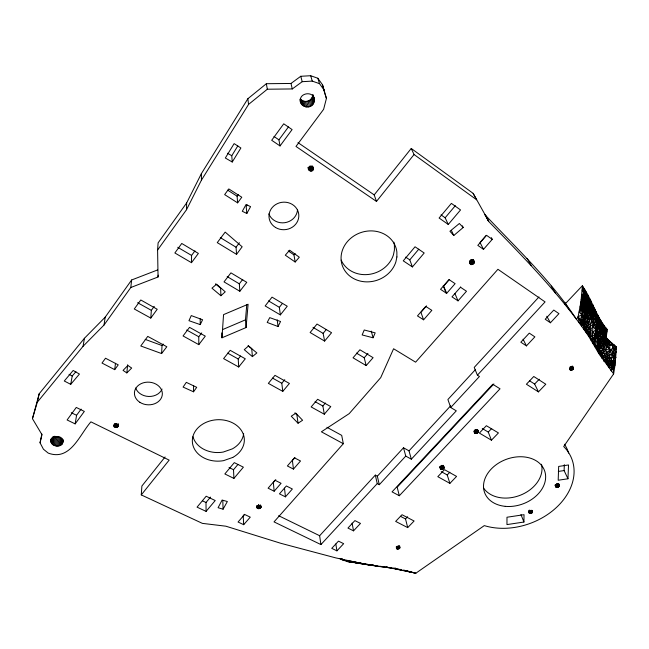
<?xml version="1.0" encoding="UTF-8"?>
<svg xmlns="http://www.w3.org/2000/svg" width="649" height="649" viewBox="0 0 649 649"><rect width="100%" height="100%" fill="white"/><g stroke="black" fill="none" stroke-linecap="round" stroke-linejoin="round"><path stroke-width="0.97" d="M193.54 391.801L196.712 387.323L186.32 382.358L183.083 387.08L193.54 391.801L193.58 385.409M408.472 571.355L415.741 573.278L408.472 571.355L415.741 573.278L484.292 525.609A61.322 45.706 -20.2 0 0 558.067 505.896A61.322 45.706 -20.2 0 0 563.697 446.536L613.638 373.881L599.473 354.589L588.724 336.417C589.827 324.411 586.753 311.609 581.025 301.079L582.404 285.698L564.735 304.365M609.711 341.163L616.55 347.069L614.984 365.371L611.017 367.521L608.867 367.61L609.914 354.532L609.711 341.163L606.312 337.707L603.886 329.992L599.773 321.36L591.742 307.237L584.96 297.599L583.289 293.997L582.956 286.769L582.404 285.698M191.496 262.683L198.375 253.418L181.752 243.464L174.865 252.972L191.496 262.683L191.569 255.43L194.968 250.847M600.593 348.529L597.989 350.111L596.439 349.413C597.129 342.81 597.924 331.315 606.912 331.761L607.123 329.384C596.309 316.866 592.253 300.276 582.956 286.769L582.429 287.937L586.396 293.875L589.341 301.623L594.062 318.894L594.192 323.883L597.121 334.47L607.018 352.285L607.675 358.54L607.48 363.764L608.867 367.61L612.981 362.223L614.165 355.741L616.063 351.847L612.826 347.969L611.642 342.948L608.275 341.569L605.209 339.086L600.406 327.932L594.598 310.587L591.077 304.065L583.289 293.997L581.82 294.93L583.865 304.024L589.479 320.33L590.436 325.198L590.371 337.082L591.036 340.133L594.192 338.478L595.628 330.017L596.942 328.329L599.1 321.555L594.379 307.999C595.798 321.579 597.81 335.273 600.593 348.529L605.631 349.56L614.384 350.111L616.355 349.089L613.897 344.789L610.068 345.382C595.49 334.413 592.148 314.367 582.875 299.57L581.342 303.132L586.29 332.807L588.724 336.417L590.371 337.082L596.472 346.444L600.593 348.529L604.673 340.944L605.582 335.841L606.474 334.332L606.847 329.067M594.598 310.587L596.163 313.581L597.672 315L597.721 319.089C602.248 323.048 605.444 328.305 606.474 334.332C605.89 343.775 611.025 352.715 615.422 360.779L611.504 360.26L605.785 361.996L604.097 361.225L601.404 350.72L599.425 349.649L597.121 334.47L597.607 331.996L601.404 330.341L606.75 329.903L602.442 340.855L597.989 350.111L598.467 352.869C602.937 350.338 605.971 345.503 606.669 340.449L599.1 321.555L593.949 315.544L584.96 297.599L582.34 297.274L581.488 297.737L583.086 304.568L589.535 313.045L592.967 326.423L592.196 339.841L593.348 343.8L594.971 344.197L595.425 347.686L596.472 346.444M523.921 522.039L524.027 514.681L506.983 517.237L506.966 524.587L523.921 522.039L520.969 514.527M408.919 571.485L411.758 572.337L391.152 568.102L364.616 564.086L335.784 557.897L280.782 543.286L225.876 526.201L202.374 523.37L141.271 494.911L169.154 460.117L90.909 421.85C79.381 435.008 70.376 461.325 48.229 453.107L43.434 449.222L40.043 442.805L41.982 434.7L32.45 418.662L37.293 402.226L83.056 346.29L104.035 325.019L130.798 287.507L158.056 276.985L157.593 250.043L186.506 209.732L186.644 202.942L201.385 173.632L247.861 98.729L266.358 83.713L290.979 83.461L300.771 76.282L310.684 75.722L317.848 78.253L322.529 84.8L326.423 98.429L323.616 109.332L295.985 146.439L376.485 201.425L414.062 154.535L411.231 148.467L374.189 194.887L376.485 201.425M573.538 368.591L573.27 367.35C571.874 366.125 569.335 367.577 569.562 369.378L571.12 370.417L573.213 369.273L573.538 368.591L572.134 366.068M308.526 169.202C307.918 165.527 314.343 165.527 313.508 169.243C312.339 172.715 307.521 170.752 308.105 167.401M616.55 347.069L614.708 346.817L607.018 352.285L604.097 361.225L605.736 359.651L609.776 357.834L612.981 362.223L613.638 373.881L614.984 365.371L613.321 368.51L611.204 370.814C611.236 363.959 610.612 356.05 614.384 350.111M567.964 478.775L568.532 464.96L558.667 466.428L558.197 480.244L567.964 478.775L564.111 470.574L564.33 464.676M597.989 350.111C598.524 344.546 599.976 338.015 604.211 334.089L605.233 334.097M161.601 353.551L166.825 346.753L147.753 336.393L140.768 345.99L161.601 353.551L162.031 345.552L163.175 344.059M158.056 276.985L158.186 275.135M141.271 494.911L141.888 486.02L165.081 456.953M221.974 337.796L223.556 314.627L248.096 304.251L246.06 327.558L221.974 337.796L221.788 332.913M157.593 250.043L158.105 242.864L186.644 202.942M609.119 365.776L611.269 362.661L609.606 360.617L607.48 363.764L609.119 365.776L612.916 364.267L615.284 362.523L612.981 362.223L606.547 364.373C606.012 353.429 600.317 343.929 594.784 334.722L590.371 337.082L589.073 334.868L586.29 332.807C589.097 328.313 592.221 323.299 591.49 317.783L589.836 315.771L587.799 308.9L583.865 304.024L582.112 300.487L583.289 293.997L586.461 296.309L590.955 301.063L592.212 312.542M150.779 318.083L157.212 309.265L140.801 299.984L134.278 308.981L150.779 318.083L151.355 310.344L154.243 306.369M581.025 301.079L580.506 304.146C585.925 310.076 588.521 318.083 594.192 323.883L600.796 325.66L603.067 325.238L600.406 320.054L601.72 322.975L599.903 323.502L597.469 322.204L594.062 318.894L583.621 297.25L583.289 293.997M596.317 324.565L599.068 317.661M604.73 335.395L606.434 336.15L606.912 331.761M246.06 327.558L245.468 319.852L246.774 304.77M532.521 511.98C532.626 509.676 528.675 510.406 528.724 512.394C529.397 515.071 534.452 512.491 531.815 510.26M126.823 372.915L131.682 368.04L127.877 365.476L123.059 370.384L126.823 372.915L127.666 364.738M559.316 485.785C559.47 483.408 555.422 484.162 555.479 486.198C556.209 489.062 561.426 486.117 558.578 483.805M117.907 426.693L118.167 425.314C117.469 423.432 114.24 423.391 113.664 425.379L114.094 426.75L116.512 427.496L117.907 426.693L118.215 423.854M118.207 426.028L118.41 424.13M116.512 427.496L116.925 423.7M117.315 427.212L117.623 424.365M130.798 287.507L131.633 279.987L157.626 269.935M115.611 427.513L116.033 423.716M114.094 426.75L114.419 423.902M114.759 427.245L115.189 423.448M597.469 322.204L598.922 328.021L603.473 332.231L604.47 325.993M614.708 346.817L614.854 345.633M444.119 467.807C444.354 465.374 440.176 465.82 440.16 467.97C440.647 470.939 446.131 468.513 443.527 465.95M114.711 369.654L118.24 364.868L105.527 358.232L102.007 363.059L114.711 369.654L115.481 363.302M474.338 262.488C470.355 253.84 467.215 270.308 474.338 262.488L473.072 259.876M478.248 431.934C478.573 429.403 474.257 429.865 474.232 432.088C474.606 435.179 480.341 432.68 477.567 430.141M104.035 325.019L105.195 317.166L131.633 279.987M593.348 343.8L594.192 338.478L589.089 332.061L583.938 329.497C556.031 290.281 522.145 255.747 488.616 221.39L485.095 214.649L488.616 221.39M75.146 423.878L84.338 411.417L76.266 407.442L67.098 419.976L75.146 423.878L76.574 415.295L81.117 409.113M83.056 346.29L84.451 338.259L105.195 317.166M51.19 438.781C48.74 444.784 57.802 448.386 61.728 444.5L62.596 439.657M61.728 444.5L62.369 443.754L63.067 439.876M62.369 443.754L63.326 440.006M60.901 445.133L62.126 438.343M302.126 104.822L300.698 99.167C304.357 103.678 312.477 100.936 312.704 95.152L314.294 100.749C313.759 109.616 299.668 108.586 300.089 99.695M58.824 445.936L60.422 437.207L55.822 436.712L54.167 445.449M70.717 384.33L79.438 374.059L73.175 370.474L64.275 381.012L70.717 384.33L72.234 376.006L75.933 371.642M59.919 445.62L61.331 437.856M584.96 297.599L586.315 298.378L586.282 292.261L583.07 288.902L582.21 290.225L583.24 291.369L587.45 301.274L588.01 295.311L586.396 293.875L584.335 288.878L583.07 288.902L587.759 299.724L592.034 315.163L591.49 317.783L587.45 301.274L584.327 301.241L584.765 303.432L581.593 305.46L580.75 310.108L583.938 329.497L586.29 332.807M57.656 446.082L59.27 437.345M56.463 446.05L58.094 437.312M55.287 445.839L56.925 437.093M53.153 444.906L54.824 436.169M51.596 443.437L52.91 436.647M52.285 444.232L53.778 436.469M50.841 441.653L51.409 438.74M51.109 442.569L52.05 437.718M606.547 364.373L609.776 357.834L615.812 357.696L614.911 353.559L607.318 347.15L599.765 346.647L594.192 338.478L594.971 344.197L597.121 334.47M40.043 442.805L41.869 434.059M595.75 341.033L594.784 334.722L592.772 331.931L587.077 327.137L584.992 326.617L582.972 325.165L581.553 326.187C580.044 320.687 580.855 315.041 583.873 310.206L581.253 299.449L582.112 300.487M260.93 507.396C261.409 504.987 257.101 504.825 256.809 507.031C257.036 510.057 262.691 508.475 260.776 505.441M37.293 402.226L39.2 393.74L84.451 338.259M50.809 440.72C51.961 434.035 64.502 436.112 62.807 442.91M32.45 418.662L39.2 393.74M582.875 299.57L586.112 305.038L586.477 307.269L584.27 307.602L583.094 307.066L582.137 308.575L583.873 310.206L584.765 313.986L587.556 319.422C585.885 324.889 587.15 330.998 588.724 336.417M598.467 352.869L599.425 349.649L601.801 357.907L603.578 357.964L609.914 354.532L614.165 355.741L615.812 357.696M373.443 565.539L356.423 562.423L346.517 561.426L342.85 559.657M603.578 357.964L604.779 354.167L607.018 352.285L601.404 350.72M613.897 344.789L612.826 347.969L616.355 349.089M583.938 329.497L584.992 326.617L582.559 320.192L580.595 319.551L578.089 316.85L580.506 304.146L581.342 303.132L580.701 302.677L581.577 301.647M399.76 548.154L399.597 546.62L398.364 546.28L396.993 546.774L396.361 548.356L397.245 549.07L399.297 548.64L399.76 548.154L399.305 546.223M611.204 370.814L613.029 366.361L615.155 363.975L612.916 364.267L611.017 367.521M588.124 297.956L589.982 299.132L590.038 299.968L588.692 302.645L586.112 305.038M373.061 337.772L375.179 332.856L364.243 329.992L362.142 334.949L373.061 337.772L371.244 331.087M605.736 359.651L610.036 349.884M369.054 564.898L347.969 560.631L346.517 561.426L378.067 566.358L384.841 567.21L385.044 566.731M597.721 319.089C593.527 323.234 592.01 329.449 587.913 333.805M200.225 324.597L202.602 319.754L191.26 315.584L188.964 320.703L200.225 324.597L200.2 318.797M382.869 566.618L379.916 566.285M278.056 326.528L280.555 321.506L269.733 317.637L267.201 322.448L278.056 326.528L277.204 319.819M186.506 209.732L201.441 180.13L248.559 104.416L267.323 89.221L292.285 88.945L302.215 81.685L312.266 81.109L319.527 83.664L324.265 90.276M247.123 205.003L246.198 206.69L246.839 213.464L242.296 211.29L246.076 204.484L250.579 206.65L246.839 213.464M605.785 361.996L609.914 354.532M223.078 509.205L227.353 501.523L222.104 500.055L218.088 507.713L223.078 509.205L222.794 500.363M601.801 357.907L604.779 354.167L600.017 351.936L599.473 354.589L600.86 354.411C605.33 350.801 609.638 345.471 607.862 339.362L609.995 342.356M232.245 162.015L240.884 147.988L234.127 143.616L225.333 158.015L232.245 162.015L231.782 155.719L237.794 145.928M611.642 342.948L610.068 345.382L606.312 337.707L597.607 331.996L592.967 326.423L582.559 320.192M237.631 202.861L241.785 197.223L228.797 188.924L224.651 194.619L237.631 202.861L237.104 196.185L238.28 194.586M280.035 145.936L271.696 140.281L283.743 123.805L292.099 129.581L280.035 145.936L278.932 139.843L288.448 126.896M236.552 254.359L242.166 246.782L225.179 232.107L217.261 242.621L236.552 254.359L236.049 247.22L239.376 242.718M198.805 344.643L205.295 336.133L189.54 327.356L183.059 335.955L198.805 344.643L198.781 336.75L201.701 332.921M239.838 291.263L246.766 282.339L230.93 272.856L224.027 281.893L239.838 291.263L239.311 283.824L242.734 279.403M280.352 314.903L287.247 306.223L272.028 297.145L265.165 305.939L280.352 314.903L279.346 307.326L282.445 303.416M238.702 366.993L245.29 358.792L230.184 350.33L223.597 358.621L238.702 366.993L238.215 358.994L240.576 356.033M324.63 341.082L310.125 332.523L317.02 324.046L331.558 332.71L324.63 341.082L323.121 333.367L326.228 329.595M596.439 349.413L598.094 347.426L597.258 343.329M282.786 391.363L289.413 383.445L274.973 375.357L268.345 383.364L282.786 391.363L281.796 383.259L284.773 379.689M206.09 511.38L215.225 500.541L206.179 496.225L197.061 507.145L206.09 511.38L206.001 502.496L210.511 497.11M233.916 478.41L243.383 467.175L234.305 462.632L224.846 473.957L233.916 478.41L233.518 469.738L237.883 464.53M412.415 266.934L403.256 260.841L415.044 246.79L424.195 253.005L412.415 266.934L409.787 259.868L418.816 249.135M448.272 224.457L439.105 218.023L451.388 203.388L460.539 209.952L448.272 224.457L445.141 217.78L455.322 205.684M324.305 414.216L330.771 406.615L317.669 399.289L311.147 406.939L324.305 414.216L322.869 406.023L325.425 403.005M295.173 262.009L285.3 255.187L289.665 250.198L299.303 257.215L295.173 262.009L293.956 254.862L295.117 253.508M244.495 514.316L243.197 515.809L243.691 524.7L238.061 522.023L244.624 514.446L250.263 517.156L243.691 524.7M485.971 235.644L480.017 242.515L483.521 249.362L492.242 239.343L491.342 237.656M275.817 479.676L273.334 482.54L274.17 491.22L268.11 488.186L274.998 480.236L281.074 483.302L274.17 491.22M294.938 457.626L292.399 460.555L293.453 469.097L287.377 465.966L294.435 457.821L300.519 460.993L293.453 469.097M426.555 305.866L420.925 312.356L423.602 319.803L431.845 310.352L425.72 306.409L417.477 315.917L423.602 319.803M446.658 293.364L440.533 289.332L448.994 279.573L455.119 283.654L446.658 293.364L443.665 286.136L449.441 279.468M366.174 365.582L353.04 357.818L359.895 349.779L373.102 357.672L366.174 365.582L364.219 357.753L367.942 353.462M460.709 286.988L451.988 296.877L458.032 300.86L466.493 291.247L460.449 287.215M285.446 496.85L292.358 489.005L286.355 485.979L279.459 493.857L285.446 496.85L284.497 488.162M326.942 427.302L341.707 435.374L343.321 443.713L274.024 521.893L320.914 544.576L377.239 483.602L375.317 475.1L319.641 535.725L320.914 544.576M582.137 308.575L579.119 312.12L587.556 319.422M538.954 296.95L474.224 367.415L477.404 375.179L479.457 376.461L450.722 407.515L456.296 410.833L411.336 459.184L405.763 456.093L403.5 447.769L377.353 476.196L379.3 484.689L405.763 456.093M475.587 369.427L447.899 399.524L450.722 407.515M477.404 375.179L545.079 301.907L497.929 269.294L415.603 362.174L393.586 348.756L380.72 377.629L349.186 413.648L321.385 431.804L343.321 443.713M411.336 459.184L409.016 450.852L450.69 405.787M596.098 311.755L596.163 313.581L600.357 320.744L599.1 321.555L603.067 325.238L603.156 324.232L604.3 327.558L596.942 328.329L604.211 334.089L605.525 327.404L606.75 329.903M353.535 530.85L360.479 523.419L354.898 520.595L347.953 528.059L353.535 530.85L352.091 523.078M526.428 345.893L534.873 336.863L529.284 333.14L520.839 342.21L526.428 345.893L523.078 339.216M336.936 550.855L343.654 543.675L338.47 541.136L331.753 548.348L336.936 550.855L335.817 543.967M550.409 322.78L558.951 313.645L553.775 310.068L545.217 319.243L550.409 322.78L546.774 316.266M493.881 383.94L397.18 487.212L399.313 495.731L500.03 388.8L492.761 384.273L392.053 491.877L399.313 495.731M538.451 391.882L526.404 384.224L533.77 376.493L545.793 384.224L538.451 391.882L534.638 384.054L539.254 379.219M449.895 483.359L437.807 476.674L444.5 469.657L456.58 476.415L449.895 483.359L447.218 474.963L449.862 472.204M491.439 440.2L479.368 433.061L486.369 425.712L498.44 432.932L491.439 440.2L488.259 432.088L491.715 428.47M407.702 527.613L395.655 521.407L402.023 514.722L414.094 521.009L407.702 527.613L405.528 518.949L407.629 516.758M220.911 295.733L225.227 291.831L216.571 284.181L211.955 288.18L220.911 295.733L220.619 288.245L215.46 283.864M463.191 227.515L459.378 223.499L449.935 231.271L453.781 235.506L463.191 227.515L462.364 225.844M393.18 568.232L395.533 568.086M252.396 356.634L256.866 352.934L248.47 346.006L244.267 349.681L252.396 356.634L251.747 348.724L248.088 345.584M392.223 568.118L401.439 569.976L400.733 569.335M596.163 313.581L596.577 317.442L594.062 318.894L592.975 304.933L591.077 304.065L589.17 304.908L583.621 297.25M298.045 423.245L302.596 420.244L295.83 413.17L291.247 416.212L298.045 423.245L296.909 414.962L294.889 412.861M589.073 334.868L595.628 330.017L596.455 337.837M581.593 305.46L580.198 306.279L580.75 310.108L586.501 315.081L589.836 315.771L581.342 303.132M222.591 329.595L245.468 319.852M396.92 568.97L399.159 569.222M368.064 564.881L368.81 564.711L367.123 564.216M373.735 565.06L369.468 564.881M349.543 561.499L347.994 561.28L366.417 564.581M339.8 558.521L342.567 559.268L341.447 559.462L339.776 558.473L341.317 558.813M558.302 471.434L564.111 470.574M387.769 567.137L384.841 567.21M616.063 351.847L612.907 352.099L614.165 355.741M352.123 561.612L346.517 561.426L360.519 563.259M365.298 563.949L363.359 563.916L364 564.2M366.052 564.508L368.81 564.711M391.72 567.745L389.051 567.81L386.35 566.788M360.057 562.967L360.941 563.632L351.085 561.718L353.81 561.977M374.327 565.652L378.067 566.358M364.616 564.086L359.002 563.283M353.94 562.212L350.614 561.791L356.504 562.748L352.521 562.172M399.508 569.725L401.439 569.976M402.145 570.203L407.669 571.485L406.201 570.722L407.191 570.877L407.669 571.485L411.758 572.337M351.085 561.718L357.437 562.894L355.628 562.44M347.994 561.28L349.746 561.62M340.449 558.83L342.567 559.268M391.42 567.948L389.822 567.599L391.152 568.102M344.335 560.274L341.447 559.462L344.213 560.655M605.209 339.086L607.318 347.15L605.452 345L603.878 337.488L599.441 335.679L597.607 331.996M372.08 564.93L373.581 565.409M406.201 570.722L407.653 571.234L403.597 570.025M580.595 319.551L582.972 325.165L581.171 323.397L579.143 322.675L578.089 316.85L581.658 314.708L587.077 327.137L589.479 320.33L583.873 310.206L585.39 311.114L588.124 311.301L584.765 303.432M145.189 339.386L162.031 345.552M406.777 570.666L408.205 571.209M202.423 500.809L206.001 502.496M71.276 412.707L76.574 415.295M278.672 515.728L319.641 535.725M229.032 467.515L233.518 469.738M69.054 374.359L72.234 376.006M400.409 516.288L405.528 518.949M377.239 483.602L379.3 484.689M375.317 475.1L377.353 476.196M137.637 302.718L151.355 310.344M186.685 330.033L198.781 336.75M441.239 471.628L447.218 474.963M315.057 401.666L322.869 406.023M227.669 353.121L238.215 358.994M403.5 447.769L409.016 450.852M272.556 378.107L281.796 383.259M227.515 153.245L231.782 155.719M177.745 247.31L191.569 255.43M268.508 300.893L279.346 307.326M356.423 353.113L364.219 357.753M312.996 327.356L323.121 333.367M482.272 428.527L488.259 432.088M227.166 276.588L239.311 283.824M220.319 237.591L236.049 247.22M600.86 354.411L603.083 355.806M529.527 380.793L534.638 384.054M227.71 190.181L237.104 196.185M443.665 286.136L443.202 285.828L446.188 293.056M603.416 334.624L598.792 331.347M405.666 257.118L409.787 259.868M273.992 136.477L278.932 139.843M297.988 142.626L374.189 194.887M288.261 250.92L293.956 254.862M483.521 249.362L477.818 245.379L486.539 235.311L492.242 239.343M441.02 214.876L445.141 217.78M414.062 154.535L476.658 199.795L473.129 193.361L411.231 148.467M583.24 291.369L586.396 293.875M600.357 320.744L598.727 319.454L597.615 316.177M604.3 327.558L599.903 323.502L598.922 328.021L603.878 337.488M581.593 296.528L587.702 303.732L589.535 313.045L590.558 307.253L589.17 304.908L587.799 308.9L586.972 304.365L584.327 301.241M484.998 214.778C516.612 248.429 551.042 280.546 576.499 319.34L578.089 316.85L581.171 323.397M613.224 360.154L615.284 362.523M314.294 100.749C315.252 90.033 297.258 92.434 300.795 102.51M596.577 317.442L590.558 307.253L592.926 307.253L596.975 319.665M564.711 302.288L569.043 309.5M551.244 286.128L555.471 293.243M527.11 258.424L531.133 265.352M473.129 193.361L488.721 221.252M572.621 366.239L573.554 367.918M571.818 366.75L573.213 369.273M599.441 335.679L605.452 345L600.666 344.919L600.195 340.555M570.787 366.49L572.645 369.857M570.057 366.888L571.915 370.255M569.733 367.886L571.12 370.417M569.473 368.624L570.398 370.303M584.992 326.617L587.321 331.136M395.095 568.451L395.322 568.93M473.421 259.673L474.362 261.758M473.121 259.511L474.387 262.123M472.959 260.241L474.224 262.853M472.358 259.722L474.046 263.21M472.123 260.046L473.802 263.535M471.831 260.33L473.51 263.818M471.077 259.697L473.178 264.062M470.712 259.892L472.805 264.248M470.736 260.89L472.407 264.386M470.338 260.963L472.01 264.451M469.941 260.971L471.604 264.459M469.551 260.906L471.215 264.403M469.608 261.661L470.858 264.281M469.698 262.35L470.525 264.094M469.422 262.123L470.249 263.867M451.396 230.436L453.781 235.506M558.538 483.513L559.3 485.201M558.059 483.562L559.211 486.093M557.889 483.862L559.032 486.385M557.653 484.13L558.797 486.653M556.98 483.529L558.505 486.896M556.655 483.732L558.181 487.099M556.672 484.722L557.816 487.245M556.298 484.819L557.442 487.35M555.925 484.86L557.061 487.391M555.56 484.844L556.696 487.367M555.228 484.762L556.363 487.294M555.309 485.476L556.063 487.156M555.065 485.29L555.82 486.969M454.933 293.583L458.032 300.86M531.718 510.56L532.415 512.272M531.555 510.844L532.253 512.556M530.979 510.252L532.026 512.815M530.695 510.479L531.742 513.051M530.371 510.674L531.417 513.245M530.022 510.828L531.06 513.4M529.3 510.065L530.695 513.497M529.276 510.966L530.322 513.537M528.919 510.95L529.957 513.521M528.586 510.868L529.625 513.448M528.635 511.599L529.324 513.318M477.591 429.565L478.289 431.65M477.129 429.533L478.151 432.226M476.974 429.808L477.989 432.502M476.764 430.068L477.778 432.761M476.504 430.295L477.526 432.997M475.871 429.597L477.226 433.191M597.672 315L598.995 318.505M475.547 429.752L476.901 433.354M475.206 429.865L476.561 433.467M474.857 429.922L476.212 433.524M474.849 430.839L475.855 433.54M474.508 430.798L475.522 433.5M474.192 430.717L475.206 433.418M474.249 431.48L474.922 433.281M474.005 431.301L474.67 433.102M593.373 310.1L595.23 315.3L593.949 315.544L592.115 309.971M443.145 465.309L444.021 468.083M442.991 465.576L443.875 468.351M442.796 465.82L443.673 468.594M324.954 93.789L326.423 98.429M442.545 466.047L443.421 468.821M441.969 465.309L443.137 469.008M441.653 465.463L442.821 469.162M441.32 465.568L442.488 469.276M440.971 465.633L442.139 469.332M440.922 466.574L441.791 469.349M440.59 466.542L441.458 469.316M440.273 466.461L441.142 469.235M440.282 467.256L440.858 469.105M440.038 467.085L440.614 468.943M439.697 466.647L440.42 468.74M317.848 78.253L319.527 83.664M310.684 75.722L312.266 81.109M313.451 96.239L313.986 98.096M312.94 94.754L314.27 99.402M312.915 95.014L313.443 96.871M312.461 96.458L314.051 102.071M311.974 97.699L313.556 103.329M311.252 98.826L312.826 104.465M310.327 99.792L311.885 105.438M309.232 100.554L310.774 106.217M308.007 101.106L309.532 106.769M300.771 76.282L302.215 81.685M322.529 84.8L324.662 92.864M306.701 101.406L308.21 107.077M305.363 101.447L306.855 107.117M304.048 101.236L305.517 106.907M302.799 100.773L304.251 106.436M301.663 100.076L303.107 105.73M590.038 299.968L591.077 304.065M300.163 99.029L301.347 103.735M592.034 315.163L594.192 323.883M312.85 166.55L313.508 169.243M311.999 165.609L313.078 170.103M311.269 166.258L312.347 170.76M290.979 83.461L292.285 88.945M310.125 165.698L311.415 171.109M399.524 545.671L399.987 547.602M309.362 166.598L310.425 171.109M398.608 545.736L399.297 548.64M397.967 546.085L398.648 548.989M308.689 167.134L309.532 170.744M397.253 546.231L397.926 549.135M396.79 547.131L397.245 549.07M396.239 546.856L396.693 548.794M308.234 167.377L308.867 170.079M266.358 83.713L267.323 89.221M247.861 98.729L248.559 104.416M260.655 505.709L260.801 507.664M260.395 504.987L260.622 507.916M260.16 505.214L260.387 508.143M259.884 505.401L260.111 508.329M259.568 505.555L259.795 508.483M259.227 505.668L259.454 508.597M258.797 504.76L259.089 508.662M258.432 504.776L258.724 508.678M258.148 505.717L258.367 508.654M257.807 505.644L258.026 508.573M257.491 505.514L257.71 508.443M257.28 506.325L257.426 508.281M257.045 506.123L257.191 508.078M256.736 505.636L257.004 507.843M584.854 292.602L584.871 294.987M201.385 173.632L201.441 180.13M564.476 444.232A60.681 45.519 -20.2 0 1 568.646 453.107M541.469 464.254A31.59 23.689 -20.2 0 1 520.904 494.984A31.59 23.689 -20.2 0 1 483.57 488.072M393.862 242.142A27.915 24.978 -18.3 0 1 394.397 245.038L394.43 249.97L393.432 254.854A27.915 24.978 -18.3 0 1 368.105 274.503A27.915 24.978 -18.3 0 1 341.163 260.095M297.493 209.968A14.757 13.653 -5.5 0 1 284.733 222.704A14.757 13.653 -5.5 0 1 268.873 213.894M162.039 389.067A13.807 11.26 3.6 0 1 148.645 396.466A13.807 11.26 3.6 0 1 135.69 388.021M243.667 433.743A25.725 20.598 -2.5 0 1 232.391 448.857L223.256 452.053A25.725 20.598 -2.5 0 1 192.972 436.72M602.978 327.786L602.621 330.122L600.406 327.932L600.796 325.66L602.978 327.786M396.896 256.963L395.882 261.896A28.264 25.173 -18.2 0 1 351.45 277.261A28.264 25.173 -18.2 0 1 355.676 234.873A28.264 25.173 -18.2 0 1 396.863 251.99L396.896 256.963M584.765 313.986L583.792 316.671L586.607 322.626L584.765 313.986M232.788 457.423L223.548 460.652A26.017 20.719 -2.6 0 1 192.81 436.891A26.017 20.719 -2.6 0 1 232.748 422.929A26.017 20.719 -2.6 0 1 232.788 457.423M603.894 342.964L601.574 342.867L600.998 338.502L603.221 339.038L603.894 342.964M275.517 227.474A14.943 13.775 -5.8 0 0 298.791 216.717A14.943 13.775 -5.8 0 0 277.391 203.632A14.943 13.775 -5.8 0 0 275.517 227.474M139.908 402.339A13.978 11.341 3.3 0 0 162.234 395.217A13.978 11.341 3.3 0 0 143.007 382.91A13.978 11.341 3.3 0 0 139.908 402.339M505.246 506.342A31.923 23.786 -20.1 0 0 544.909 471.709A31.923 23.786 -20.1 0 0 493.581 466.793A31.923 23.786 -20.1 0 0 505.246 506.342"/></g></svg>
